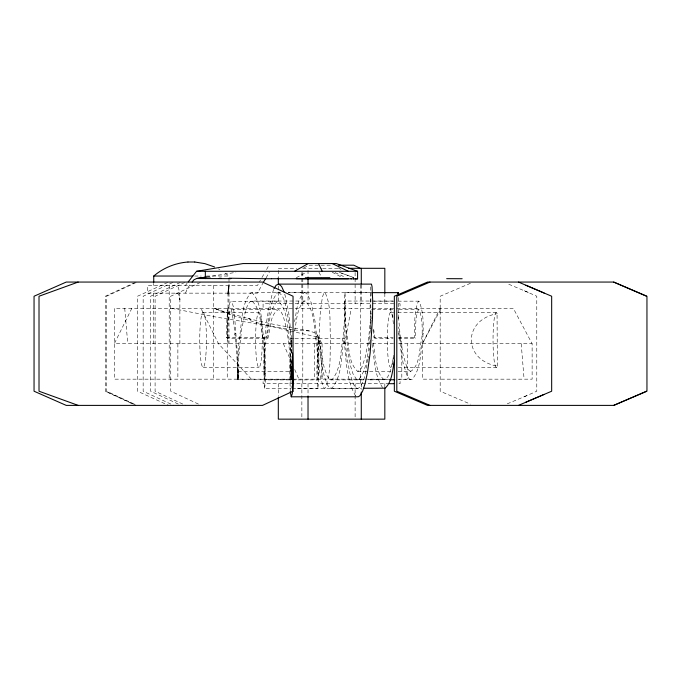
<?xml version="1.0" encoding="UTF-8"?>
<svg xmlns="http://www.w3.org/2000/svg" width="681" height="681" viewBox="0 0 681 681"><rect width="100%" height="100%" fill="white"/><g stroke="black" fill="none" stroke-linecap="round" stroke-linejoin="round"><path stroke-width="0.51" stroke-dasharray="3.4 2.55" d="M497.36 366.14L497.053 312.971A27.487 3.345 -90 0 0 493.035 339.674A27.487 3.345 -90 0 0 497.011 366.88L497.36 366.14C462.671 360.028 462.654 319.729 497.36 313.643M291.008 367.672L291.204 379.632L290.31 357.006L287.05 330.77L283.083 315.49L280.274 310.604L278.325 309.566C269.548 315.252 270.553 328.966 267.914 338.236L227.505 338.236L226.484 337.393C227.165 325.458 225.726 312.451 230.501 301.283L278.435 301.164C288.829 311.515 287.024 330.038 289.817 343.684C290.702 355.644 292.004 367.817 291.102 379.751L237.924 379.751C237.065 365.799 238.316 351.771 239.406 337.861C242.13 322.99 240.751 304.841 250.838 292.745L280.793 292.643M227.505 338.236C227.973 328.795 226.926 318.623 230.527 309.736L278.325 309.566M230.97 309.566L231.404 309.855C235.524 329.876 236.247 350.86 238.035 371.349L237.924 379.751L238.895 354.886L241.602 329.451L245.637 310.289L247.629 305.114L249.757 301.947L251.953 301.036L305.131 301.036C315.541 310.919 313.813 330.021 316.571 343.335C317.482 355.465 318.793 367.766 317.891 379.887L264.705 379.887C263.811 366.029 265.079 352.094 266.135 338.27C268.825 323.211 267.514 305.028 277.525 292.66L280.861 292.498M237.907 369.323L238.018 379.632L237.72 357.959L234.553 316.044L233.251 306.501L232.195 302.679L231.072 301.164M398.062 371.349L410.83 371.349C420.458 364.871 419.019 348.715 421.794 338.363C422.663 328.94 422.382 318.844 419.3 309.855L418.423 309.736C414.823 318.623 415.87 328.795 415.401 338.236L414.38 337.393C415.061 325.458 413.622 312.451 418.398 301.283L418.968 301.164C424.042 312.502 423.327 326.386 422.824 338.738C420.203 352.239 421.318 368.813 411.886 379.632L397.951 379.751M291.102 379.751L291.119 359.491M237.924 379.751L238.103 370.115M291.281 370.115L291.008 379.206L291.655 361.654M227.999 294.201L229.242 293.145M398.385 318.699L398.598 297.529M291.459 352.732L291.979 345.08M371.136 320.07L370.532 329.025M371.051 329.459L371.247 326.531M234.511 334.516L235.456 333.239M229.242 285.458L228.092 290.702A8.487 1.251 90 0 0 227.999 293.945M291.834 338.329L290.455 368.489L291.153 387.795M371.06 313.439L368.617 338.363L365.305 357.006L361.722 367.672L359.721 370.507L357.644 371.349C347.821 362.479 349.404 346.05 346.689 333.852C345.616 322.956 344.637 311.992 344.824 301.036L393.754 301.036M370.447 329.987C367.749 346.365 369.374 366.123 358.7 379.632L356.367 379.206L352.971 373.733L350.885 367.127L348.204 353.754L344.918 321.653L344.629 293.579L344.944 292.643L371.537 292.643M363.816 379.887L330.847 379.887L329.672 379.394L327.374 376.448L324.173 367.502L321.466 354.171L319.38 337.657L318.35 337.052L316.869 368.038L316.988 380.909L317.763 388.272L318.572 383.241L318.759 372.166L317.584 344.85L315.031 321.364L311.183 302.687L307.701 294.584L305.25 292.643L288.233 292.643M370.617 286.948L370.081 306.739L370.975 329.383M369.928 343.411L370.302 339.385M369.179 350.4L369.4 348.4M294.532 331.213C296.788 321.236 296.49 308.868 304.032 301.198L305.131 301.036M267.914 338.236L266.892 337.393C269.514 325.467 268.629 310.672 277.329 301.283L278.435 301.164M368.021 359.023C365.774 368.761 365.935 380.798 358.521 388.255L294.567 388.417M368.157 358.095L368.438 356.231M294.532 321.653C296.831 312.06 296.524 299.989 304.015 292.745L305.25 292.643M371.171 292.66L370.711 303.7L371.171 318.938M344.586 343.726L351.311 308.28M393.431 357.695C391.464 365.076 391.26 374.346 385.191 379.726L368.072 379.887M290.974 343.726L291.928 339.828M422.28 334.516L423.352 333.239M273.541 289.527C264.168 321.27 262.56 355.397 264.586 388.272L291.179 388.272M322.07 343.726L322.07 379.164L320.351 343.726L317.048 336.857L317.184 334.873L314.639 332.703L309.165 330.94L271.208 323.833L247.365 318.427L250.634 319.236L221.81 310.996L225.19 312.204L214.243 308.28L217.486 309.446M185.411 293.145L188.203 287.169L190.986 283.543M131.867 308.28L114.306 343.726L393.797 343.726M396.768 308.28L513.295 308.28L532.125 343.726L532.125 379.164L422.433 379.164L422.433 343.726L440.113 308.28M422.433 343.726L441.262 308.28M266.56 269.565L269.335 264.415M266.101 277.899L269.335 272.077M263.504 282.045L257.512 293.145L147.641 293.145L147.641 285.458L257.512 285.458A446.2 240.87 -17.6 0 1 258.465 283.688M264.705 379.887C265.633 366.106 264.134 352.137 262.875 338.38C260.159 326.216 261.683 309.949 251.953 301.036M185.411 285.458L187.088 283.33M296.312 277.703L306.467 272.238M303.743 267.863L309.412 265.19L331.57 265.19M136.157 282.504L106.602 296.235L106.602 391.217L135.204 404.505M172.719 282.504L143.155 296.235L143.155 391.217L173.672 405.391M180.193 282.504L150.612 296.235L150.612 391.217L179.239 404.505M184.653 282.504L155.089 296.235L155.089 391.217L185.607 405.391M200.316 282.504L170.752 296.235L170.752 391.217L201.27 405.391M135.017 282.504L105.334 296.235L105.334 391.217L135.979 405.391L105.334 391.217M264.586 388.272C267.037 372.235 264.798 355.15 263.905 338.832C261.044 324.165 262.857 304.007 252.072 292.643M167.62 282.487L137.519 296.235L137.519 391.217L168.556 405.391M470.443 283.305L440.181 296.235L440.181 391.217L470.443 404.139M507.251 403.85L528.345 394.98M206.462 276.971L235.907 272.366M330.847 379.887L332.013 379.726C341.377 368.651 340.33 352.043 342.918 338.38C344.084 325.969 345.071 313.498 344.824 301.036M318.35 337.052L321.372 362.641L324.496 377.231L328.14 386.118L329.425 387.591L332.022 388.17C342.756 374.797 341.113 355.09 343.939 338.832C344.935 323.492 346.433 307.974 344.944 292.643M278.316 268.305L296.746 268.305M302.722 268.305L321.704 268.305M322.649 268.305L340.466 268.305M194.647 276.035L201.184 276.035M206.513 276.035L228.995 276.035L224.236 272.409M524.31 290.736L536.781 296.235L536.781 391.217L524.31 396.717M288.225 292.498L371.332 292.498M528.345 292.472L507.251 283.602M373.716 301.164L393.712 301.164M397.917 301.164L418.968 301.164M393.737 303.752L263.079 303.752L263.079 308.28M398.938 303.752L400.062 303.752L400.062 308.28M393.737 308.28L114.297 308.28L114.297 379.164L389.404 379.164M371.503 309.566L393.601 309.566M398.862 309.566L418.866 309.566M202.895 312.443L258.737 312.443M390.46 312.443L393.635 312.443M397.857 312.443L496.185 312.443M226.484 337.393L266.892 337.393M373.094 330.064L373.971 337.393L393.116 337.393M398.428 337.393L414.38 337.393M373.971 337.393L374.993 338.236L393.073 338.236M398.385 338.236L415.401 338.236M293.988 338.329L290.804 338.329L289.621 366.719L290.251 391.592M295.018 338.329L344.833 338.329L346.944 357.321L349.855 373.35L353.371 384.186L355.916 387.795L357.219 388.417M398.649 343.726L532.125 343.726M203.279 367.323L259.12 367.323M398.249 367.323L496.577 367.323M238.035 371.349L291.213 371.349M357.644 371.349L390.622 371.349M398.7 379.164L407.247 379.164L407.247 343.726M357.534 379.751L363.918 379.751M368.174 379.751L388.383 379.751M389.404 383.701L263.079 383.701L263.079 379.164M398.938 383.701L400.062 383.701L400.062 379.164M292.243 388.272L317.763 388.272M330.719 388.272L361.568 388.272M294.328 330.072L309.165 330.94M207.118 277.227L210.906 277.516M292.328 329.749L216.405 317.116L171.416 308.28M176.49 293.145L176.932 293.213A7.159 3.541 -89.7 0 1 178.192 294.013L179.426 296.363L179.878 299.751L179.852 297.665M317.048 336.857C287.348 330.532 257.622 323.833 228.859 314.018L214.132 308.28M410.83 371.349L408.753 370.115L406.744 366.821L403.135 354.886L400.394 338.278L398.308 314.426M384.024 379.887C373.954 370.158 375.571 353.073 372.813 340.091M214.643 308.28L220.916 311.098M278.759 292.498C285.782 297.452 285.526 307.982 287.722 315.592C289.8 327.748 290.966 340.04 291.689 352.341M410.711 379.751L409.545 379.206L407.255 376.184L403.101 363.075L400.632 348.638L398.436 326.948M335.069 272.57L345.522 277.439M332.217 272.238L342.5 277.695M338.236 267.905L340.858 269.353M218.405 268.859L219.895 269.685M251.34 379.164L218.499 343.726L200.929 308.28M382.603 387.591C374.192 375.078 374.533 358.751 372.184 344.305M355.661 395.976C345.505 378.891 346.442 357.525 343.811 338.329M317.184 334.873L321.934 343.726M318.929 272.153L321.781 277.61M283.398 343.726L291.783 362.879M294.72 369.587L298.908 379.164M390.102 308.28L393.354 318.129M398.24 332.898L401.816 343.726L401.816 379.164M284.794 294.149L288.65 311.975L291.962 342.943M317.891 379.887L317.738 363.467L320.308 312.094L322.351 297.367L323.654 293.545L325.05 292.498C331.749 306.288 329.349 323.322 330.523 338.38C329.587 354.869 331.621 372.822 325.067 388.255L324.301 388.417C317.005 373.341 319.602 354.784 318.333 338.329M374.993 338.236L373.665 329.136M124.717 308.28L127.773 343.726M521.212 343.726L524.089 379.164M290.898 365.569L291.4 375.469M237.831 367.672L238.222 375.469M384.825 293.324L384.825 303.752M384.825 383.701L384.825 386.834M361.279 284.981L361.279 303.752M361.279 383.701L361.279 389.958M360.351 284.981L360.351 383.701M355.116 272.477L355.116 303.752M355.116 383.701L355.116 419.147M314.75 343.726L314.75 379.164M308.025 270.391L308.025 276.648M308.025 284.981L308.025 303.752M308.025 383.701L308.025 396.214M302.79 272.477L302.79 383.701M301.862 272.477L301.862 303.752M301.862 383.701L301.862 419.147M278.316 270.391L278.316 276.648M278.316 286.029L278.316 303.752M278.316 383.701L278.316 396.214M264.211 343.726L264.211 379.164M228.995 278.129L228.995 285.458M228.995 293.145L228.995 343.726M228.927 285.748L228.927 293.188M228.765 286.105L228.765 293.23M228.62 286.599L228.62 293.281M228.484 287.212L228.484 293.349M228.365 287.944L228.254 293.502M228.161 289.706L228.092 293.681M228.007 292.839L227.999 343.726M227.241 308.28L227.241 379.164M213.536 285.458L213.536 379.164M179.878 343.726L179.878 299.495A14.037 3.388 -90 0 0 176.49 285.458M177.869 343.726L177.869 379.164M169.203 285.458L169.203 379.164M153.744 283.364L153.744 285.458M153.744 293.145L153.744 343.726M393.422 355.329A27.487 3.345 -90 0 1 388.434 360.411A27.487 3.345 -90 0 1 388.468 319.083A27.487 3.345 -90 0 1 393.448 324.786M259.435 281.917A446.2 240.87 -17.6 0 1 260.423 280.146M261.947 277.482A446.2 240.87 -17.6 0 1 265.096 272.17M353.711 277.567L339.198 272.298L353.669 277.567M205.849 355.329A27.487 3.345 -90 0 0 203.33 312.468A27.487 3.345 -90 0 0 200.078 351.856A27.487 3.345 -90 0 0 205.849 355.329M261.7 355.329A27.487 3.345 -90 0 0 259.172 312.468A27.487 3.345 -90 0 0 255.92 351.856A27.487 3.345 -90 0 0 261.7 355.329"/><path stroke-width="1.02" d="M394.58 360.309C392.35 369.579 392.511 381.232 385.199 388.17L363.688 388.272M397.806 293.579L398.121 292.643L398.436 294.584M273.975 288.667L276.171 285.169L278.887 284.113L371.46 284.113L372.03 286.48L372.728 300.823L372.507 318.274L370.158 352.988L367.476 372.447L365.229 383.08L362.684 391.005L359.934 395.687L358.521 396.708L357.091 396.802L291.255 396.802L290.251 391.592M263.504 282.045L265.641 278.733L271.523 278.75M192.11 282.096L193.779 279.917L196.571 278.52L206.173 277.158M188.203 281.917L196.571 271.285L243.057 263.556L336.295 263.556L357.534 271.285M153.744 282.317L153.744 276.035C163.295 267.914 175.443 262.934 187.956 262.015M294.464 271.285L308.314 263.556M613.709 405.391L646.95 391.217L646.95 296.235L613.709 282.062L427.532 282.062L394.342 296.235L394.342 391.217L427.532 405.391L613.734 405.391L646.482 391.217M518.488 405.391L544.145 394.401M430 282.062L396.793 296.235L396.819 391.217L430 405.391M78.17 282.062L39.013 296.235L39.013 391.217L78.17 405.391M291.255 396.802L292.285 393.78L292.975 383.08L292.558 352.988M206.462 276.971L196.571 278.52L230.978 278.665M187.973 262.015L194.766 262.015M219.197 278.274L221.223 278.206M338.423 265.19L353.728 265.19L360.351 268.305M348.485 268.305L384.825 268.305L384.825 293.324M196.571 271.285L357.585 271.285L357.585 278.972L356.844 278.955M153.744 276.035L192.766 276.035M271.549 278.699L348.374 278.767M296.329 278.716L351.387 278.827M525.851 285.237L551.67 296.235L551.67 391.217L525.851 402.216M372.601 292.643L398.121 292.643M544.145 293.051L518.488 282.062M389.447 379.751L394.759 379.751M389.404 383.701L393.737 383.701M265.641 278.733L229.148 278.214M351.013 278.818L353.848 278.878M353.55 278.87L355.72 278.921M355.508 278.921L356.972 278.955M194.783 262.015L204.887 263.641L214.575 266.978M613.709 282.062L646.482 296.235M332.217 263.556L348.374 271.285M278.887 284.113L281.594 286.48L284.19 292.149M318.461 263.556L322.249 271.285M384.825 387.872L384.825 419.147L278.316 419.147L278.316 397.253M361.279 268.305L361.279 283.943M361.279 392.043L361.279 419.147M308.025 277.686L308.025 283.943M308.025 396.214L308.025 419.147M278.316 277.686L278.316 283.943M205.33 271.285L205.33 278.623M329.893 277.652A508.741 6.87 -0.9 0 1 305.309 277.737M446.668 278.674A601.553 0.502 0 0 1 462.144 278.725M293.043 391.217L262.517 405.391L66.236 405.391L34.05 391.217L34.05 296.235L66.236 282.062L262.517 282.062L293.043 296.235L293.043 391.217"/></g></svg>
